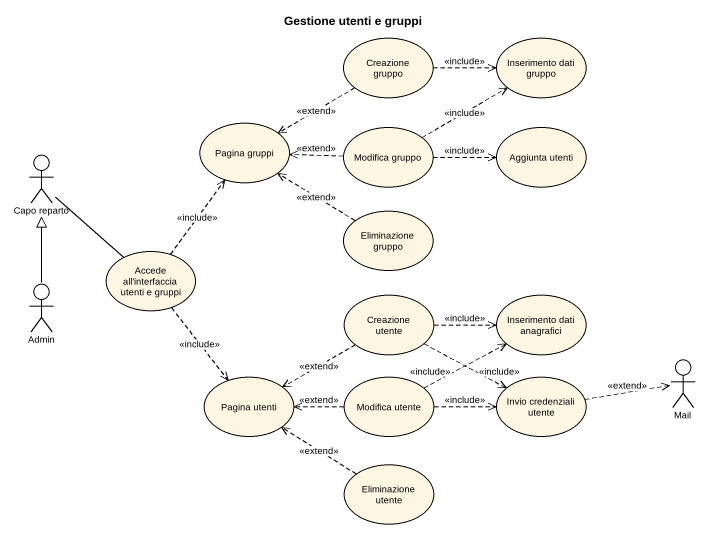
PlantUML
@startuml
title Gestione utenti e gruppi
usecase "Creazione gruppo" as Creazione_gruppo
usecase "Inserimento dati gruppo" as Inserimento_dati_gruppo
usecase "Pagina gruppi" as Pagina_gruppi
usecase "Modifica gruppo" as Modifica_gruppo
usecase "Aggiunta utenti" as Aggiunta_utenti
actor "Capo reparto" as Capo_reparto
usecase "Eliminazione gruppo" as Eliminazione_gruppo
usecase "Accede all'interfaccia utenti e gruppi" as Accede_all_interfaccia
actor Admin
usecase "Creazione utente" as Creazione_utente
usecase "Inserimento dati anagrafici" as Inserimento_dati_anagrafici
usecase "Pagina utenti" as Pagina_utenti
usecase "Modifica utente" as Modifica_utente
usecase "Invio credenziali utente" as Invio_credenziali_utente
actor Mail
usecase "Eliminazione utente" as Eliminazione_utente
Creazione_gruppo .right.> Inserimento_dati_gruppo : <<include>>
Creazione_gruppo .left.> Pagina_gruppi : <<extend>>
Modifica_gruppo .right.> Inserimento_dati_gruppo : <<include>>
Modifica_gruppo .left.> Pagina_gruppi : <<extend>>
Modifica_gruppo .right.> Aggiunta_utenti : <<include>>
Capo_reparto -- Accede_all_interfaccia
Eliminazione_gruppo .up.> Pagina_gruppi : <<extend>>
Accede_all_interfaccia .up.> Pagina_gruppi : <<include>>
Accede_all_interfaccia ..> Pagina_utenti : <<include>>
Admin -up-|> Capo_reparto
Creazione_utente .right.> Inserimento_dati_anagrafici : <<include>>
Creazione_utente .left.> Pagina_utenti : <<extend>>
Creazione_utente .right.> Invio_credenziali_utente : <<include>>
Modifica_utente .right.> Inserimento_dati_anagrafici : <<include>>
Modifica_utente .left.> Pagina_utenti : <<extend>>
Modifica_utente .right.> Invio_credenziali_utente : <<include>>
Invio_credenziali_utente .right.> Mail : <<extend>>
Eliminazione_utente .up.> Pagina_utenti : <<extend>>
@enduml
